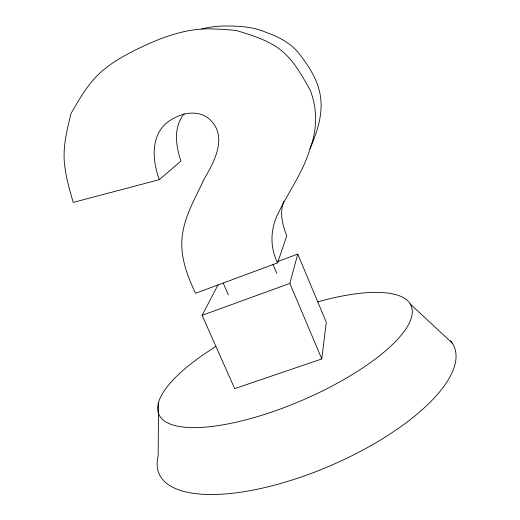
<?xml version="1.0" encoding="UTF-8"?>
<svg xmlns="http://www.w3.org/2000/svg" width="520" height="520" viewBox="0 0 520 520"><rect width="100%" height="100%" fill="white"/><g stroke="black" fill="none" stroke-linecap="round" stroke-linejoin="round"><path stroke-width="0.78" d="M158.542 402.454L158.158 455.975A160.635 60.463 -23.3 0 0 318.26 470.717A160.635 60.463 -23.3 0 0 450.482 340.73M218.088 284.798L202.131 315.334L234.669 388.629L321.783 358.95L326.293 322.27L297.758 254.092L278.025 261.417M321.783 358.95L289.848 283.413L297.758 254.092M283.803 201.318C279.474 212.505 282.262 224.939 286.8 235.606L277.583 262.873L195.533 293.286C187.577 276.432 180.577 258.2 181.948 239.213C183.528 217.639 195.136 198.53 204.009 179.276C213.987 162.396 227.936 137.241 210.379 119.997C197.561 107.861 177.684 113.445 165.659 123.76C150.254 137.91 152.763 161.727 159.289 179.66L73.236 202.417C69.297 188.812 65.247 175.078 64.266 160.875A85.527 81.439 52.2 0 1 64.129 152.548C64.603 139.282 67.853 126.334 71.032 113.51C77.591 102.167 84.13 90.675 92.638 80.639C104.007 67.093 119.574 58.019 135.155 50.134C159.296 38.272 185.562 27.697 212.986 28.945C220.721 29.127 228.43 29.803 236.139 30.42C244.166 32.922 252.233 35.347 260.033 38.493C265.661 40.813 271.173 43.446 276.263 46.794C292.032 57.018 301.21 74.184 310.161 90.097C317.649 108.953 317.207 130.227 309.894 149.052C303.192 172.127 288.581 191.62 278.33 213.07C270.335 228.638 269.672 247.117 277.583 262.873M310.063 148.59C316.667 133.062 322.517 116.448 320.82 99.327C319.137 81.51 308.99 66.066 298.09 52.416C289.906 42.686 278.298 36.68 266.487 32.532C253.273 26.696 238.869 25.954 224.633 26C216.957 26.104 209.274 26.982 201.838 28.905M184.217 113.672C173.238 126.913 175.708 145.899 180.953 161.044L159.289 179.66M202.131 315.334L289.848 283.413M410.319 304.064L452.231 343.076M223.217 283.075L228.358 294.84M272.994 264.433L276.764 273.306M317.558 301.918A137.345 43.836 -23.3 0 1 396.454 340.529A137.345 43.836 -23.3 0 1 198.159 427.538A137.345 43.836 -23.3 0 1 215.806 346.56"/></g></svg>
